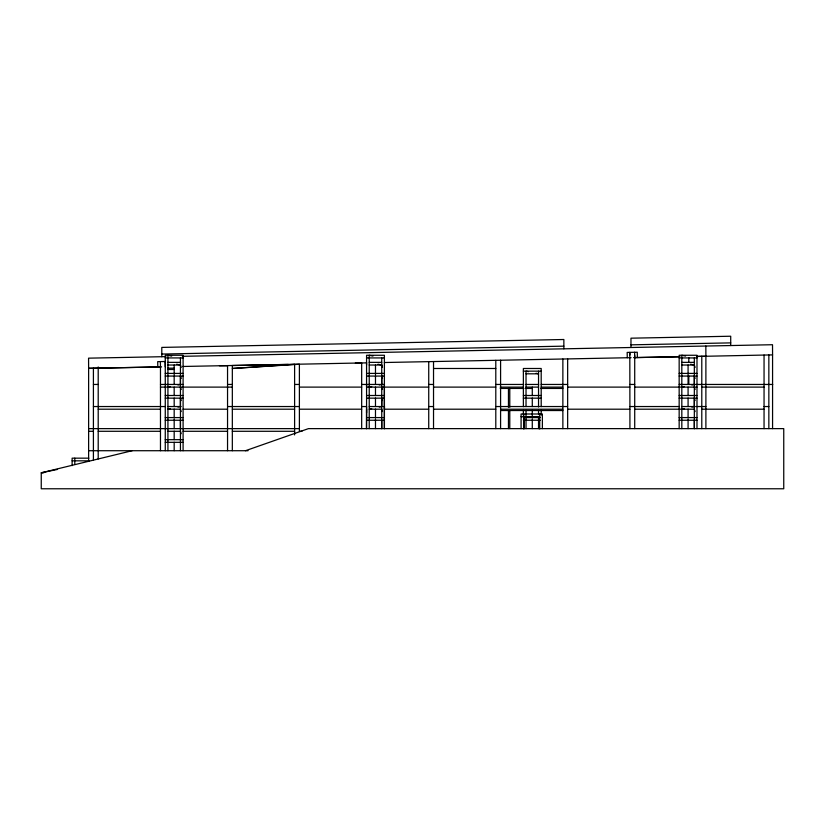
<?xml version="1.0" encoding="UTF-8"?>
<svg xmlns="http://www.w3.org/2000/svg" width="825" height="825" viewBox="0 0 825 825"><rect width="100%" height="100%" fill="white"/><g stroke="black" fill="none" stroke-linecap="round" stroke-linejoin="round"><path stroke-width="1.24" d="M180.438 428.629L180.438 420.245M381.738 420.245L381.738 428.629L381.738 357.926M694.33 420.245L694.33 428.629L694.33 357.926M366.568 384.45L366.558 387.111L428.732 387.111M366.558 412.84L366.568 406.539L361.67 406.539M366.455 428.629L366.568 409.2M361.67 384.45L384.398 384.45L384.398 428.629L384.398 355.266L366.568 355.266L366.568 428.629M384.398 409.2L384.491 406.539L383.646 406.539M366.568 365.021L366.568 362.361M245.458 450.718L308.447 428.629L783.75 428.629L783.75 488.771L41.25 488.771L41.25 472.808L132.165 450.718M167.929 387.111L170.424 386.574M177.932 384.986L180.438 384.45L180.438 376.066L181.201 378.458M167.929 409.2L170.424 408.664M177.932 407.076L180.438 406.539L180.438 398.155L181.201 400.548M369.229 387.111L371.724 386.574M379.232 384.986L381.738 384.45L381.738 376.066L382.501 378.458M371.724 408.664L369.229 409.2L381.738 409.2L382.501 411.593M379.232 407.076L381.738 406.539L381.738 398.155L382.501 400.548M681.821 387.111L684.327 386.574M691.824 384.986L694.33 384.45L694.33 376.066L695.093 378.458M681.821 409.2L684.327 408.664M691.824 407.076L694.33 406.539L694.33 398.155L695.093 400.548M57.482 469.425L41.25 472.808L43.797 472.808M294.608 434.93L294.608 364.279L232.33 368.486L299.392 364.217L299.392 431.289L301.94 431.289M705.891 428.629L705.891 356.276L696.991 356.441L772.571 354.884L772.52 344.726L182.407 356.317M634.714 428.629L634.714 357.596L635.508 357.576L634.714 357.576L634.6 352.254M355.317 363.093L361.67 362.959L361.67 428.629M161.793 354.059L563.857 346.16M630.97 344.84L730.713 342.88M165.887 356.637L88.564 358.163L88.626 368.321L160.473 366.919L160.37 361.597M165.299 361.494L157.709 361.649L157.812 366.97M88.626 368.321L161.607 366.888M182.903 366.475L366.455 362.866M384.347 362.515L631.063 357.668M633.59 357.617L679.243 356.72M635.786 357.576L679.965 356.761M288.276 364.444L232.33 365.506L232.33 450.718M165.268 357.926L183.098 357.926M366.568 357.926L384.398 357.926M679.161 357.926L696.991 357.926M167.815 362.361L180.551 362.361M369.229 362.361L381.738 362.361M681.821 362.361L694.33 362.361M167.815 365.021L180.438 365.021L181.201 367.414M369.229 365.021L381.738 365.021L382.501 367.414M681.821 365.021L694.33 365.021L695.093 367.414M219.44 365.753L227.545 365.753M167.815 368.146L174.178 368.146M433.527 368.486L495.794 368.486M167.815 369.476L174.178 369.476M523.37 371.147L541.2 371.147M165.268 373.405L183.098 373.405M366.568 373.405L384.398 373.405M679.161 373.405L696.991 373.405M526.03 373.808L538.539 373.808L536.033 373.271M165.268 376.066L183.098 376.066M366.568 376.066L384.398 376.066M679.161 376.066L696.991 376.066M93.411 384.45L98.206 384.45M160.473 384.45L183.098 384.45M227.545 384.45L232.33 384.45M294.608 384.45L299.444 384.45M428.732 384.45L433.527 384.45M495.794 384.45L523.689 384.45M525.917 384.45L538.653 384.45M541.2 384.45L567.652 384.45M629.929 384.45L634.714 384.45M679.161 384.45L705.891 384.45M706.396 384.45L772.736 384.45M160.473 387.111L232.33 387.111M299.392 387.111L361.67 387.111M433.527 387.111L495.794 387.111M500.218 387.111L523.37 387.111M525.968 387.111L538.539 387.111M541.2 387.111L562.867 387.111M567.652 387.111L629.929 387.111M634.714 387.111L696.991 387.111M701.786 387.111L764.053 387.111M500.218 388.441L523.927 388.441M525.907 388.441L532.28 388.441M540.653 388.441L562.867 388.441M165.268 395.495L183.098 395.495M366.568 395.495L384.398 395.495M523.37 395.495L541.2 395.495M679.161 395.495L696.991 395.495M165.268 398.155L183.098 398.155M366.568 398.155L384.398 398.155M523.37 398.155L541.2 398.155M679.161 398.155L696.991 398.155M93.411 406.539L165.268 406.539M167.929 406.539L181.129 406.539M227.545 406.539L299.392 406.539M369.229 406.539L381.934 406.539M428.732 406.539L433.527 406.539M495.794 406.539L567.652 406.539M629.929 406.539L679.429 406.539M681.821 406.539L695.393 406.539M696.558 406.539L705.891 406.539M764.053 406.539L768.848 406.539M98.206 409.2L160.473 409.2M167.702 409.2L180.438 409.2L181.201 411.593M183.098 409.2L227.545 409.2M232.33 409.2L294.608 409.2M299.392 409.2L361.67 409.2M384.491 409.2L428.732 409.2M433.527 409.2L495.794 409.2M500.589 409.2L562.867 409.2M567.652 409.2L629.929 409.2M634.714 409.2L694.33 409.2L695.093 411.593M701.786 409.2L764.053 409.2M500.589 410.53L562.867 410.53M521.08 416.656L539.705 416.656M165.268 417.584L183.098 417.584M366.568 417.584L384.398 417.584M523.37 417.584L540.313 417.584M679.161 417.584L696.991 417.584M165.268 420.245L183.098 420.245M366.568 420.245L384.398 420.245M523.37 420.245L540.313 420.245M679.161 420.245L696.991 420.245M88.626 428.629L299.392 428.629M88.626 431.289L93.411 431.289M98.206 431.289L160.473 431.289M167.702 431.289L180.438 431.289L181.201 433.682M183.098 431.289L227.545 431.289M232.33 431.289L294.608 431.289M165.268 439.673L183.098 439.673M165.268 442.334L183.098 442.334M88.626 450.718L248.036 450.718M88.852 458.164L72.126 458.164L72.126 465.62M72.126 460.824L88.852 460.824M685.575 356.07L681.821 355.266L681.821 428.629M690.577 364.227L694.33 365.021M528.536 371.673L526.03 371.147L526.03 406.539M372.983 356.07L369.229 355.266L369.229 428.629M377.984 364.227L381.738 365.021M171.682 356.07L167.929 355.266L167.929 450.718M176.684 364.227L180.438 365.021M694.33 387.111L695.093 389.503M381.738 387.111L382.501 389.503M180.438 387.111L181.201 389.503M629.877 355.028L629.815 352.368L629.929 428.629M637.374 357.545L637.271 352.223L627.165 352.419L627.268 357.741M634.662 354.936L634.714 357.596M165.165 361.494L165.268 366.816M705.839 346.036L705.891 356.194M772.571 354.884L772.571 428.629M768.848 354.956L768.848 428.629M764.053 355.049L764.053 428.629M730.713 345.541L730.713 336.229L630.97 338.188L630.97 347.5M701.786 356.276L701.786 428.629M696.991 428.629L696.991 355.266L679.161 355.266L679.161 428.629M688.803 357.751L688.803 362.361M688.803 375.952L688.803 384.45M688.081 365.021L688.081 374.736M688.081 375.952L688.081 384.45M688.081 387.111L688.081 395.608M688.081 398.042L688.081 406.539M688.081 409.087L688.081 417.584M688.081 418.914L688.081 428.629M567.652 358.916L567.652 428.629M563.857 348.82L563.857 339.508L161.793 347.407L161.793 356.72M562.867 359.009L562.867 428.629M542.376 428.629L542.376 413.995L521.08 413.995L521.08 428.629M541.2 406.653L541.2 368.486L523.37 368.486L523.37 406.653M541.2 410.293L541.2 415.15M539.705 413.995L539.705 429.01M538.539 371.147L538.539 406.952M538.539 410.396L538.539 414.057M538.539 416.481L538.539 428.629M532.28 387.111L532.28 395.608M532.28 398.042L532.28 406.539M532.28 410.293L532.28 417.584M532.28 418.914L532.28 428.629M526.03 410.396L526.03 428.629M524.277 416.656L524.277 428.629M523.741 413.995L523.741 429.01M523.37 410.293L523.37 415.15M509.788 388.369L509.788 407.282M509.788 411.015L509.788 428.629M508.458 388.441L508.458 407.282M508.458 411.046L508.458 428.629M500.589 360.226L500.589 428.629M495.794 360.329L495.794 428.629M433.527 361.546L433.527 428.629M428.732 361.639L428.732 428.629M375.478 365.021L375.478 374.736M375.478 375.952L375.478 384.45M375.478 387.111L375.478 395.608M375.478 398.042L375.478 406.539M375.478 409.087L375.478 417.584M375.478 418.914L375.478 428.629M227.545 365.599L227.545 450.718M183.098 450.718L183.098 355.266L165.268 355.266L165.268 450.718M180.438 357.926L180.438 450.718M174.178 365.021L174.178 374.736M174.178 375.952L174.178 384.45M174.178 387.111L174.178 395.608M174.178 398.042L174.178 406.539M174.178 409.087L174.178 417.584M174.178 418.914L174.178 428.629M174.178 431.176L174.178 439.673M174.178 442.221L174.178 450.718M160.473 366.919L160.473 450.718M98.206 366.939L98.206 458.968M93.411 368.228L93.411 460.133M88.626 368.208L88.626 461.484M74.786 458.164L74.786 464.423"/></g></svg>
